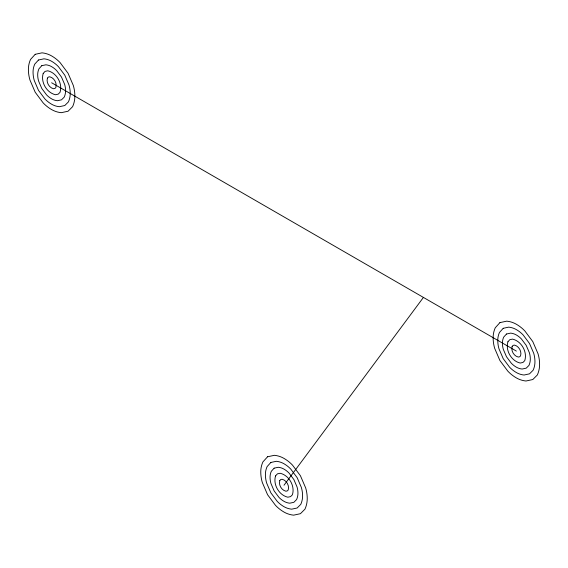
<?xml version="1.0" encoding="UTF-8"?>
<svg xmlns="http://www.w3.org/2000/svg" width="568" height="568" viewBox="0 0 568 568"><rect width="100%" height="100%" fill="white"/><g stroke="black" fill="none" stroke-linecap="round" stroke-linejoin="round"><path stroke-width="0.85" d="M284 485.235L423.423 297.419M51.638 82.765L516.362 351.081M43.196 73.45C40.498 82.076 46.668 92.754 55.486 94.735L58.206 94.153L60.023 92.328C62.856 83.645 56.693 72.803 47.783 70.794L45.064 71.383L43.196 73.45M47.414 78.107C46.072 82.424 49.153 87.763 53.562 88.75L54.926 88.459L55.834 87.55C57.247 83.205 54.166 77.788 49.714 76.779L48.351 77.078L47.414 78.107M275.558 475.913C272.867 484.54 279.03 495.225 287.848 497.206L290.575 496.617L292.392 494.799C295.218 486.109 289.062 475.267 280.152 473.265L277.425 473.847L275.558 475.913M279.783 480.571C278.434 484.887 281.515 490.227 285.924 491.221L287.287 490.922L288.196 490.014C289.609 485.668 286.528 480.251 282.076 479.25L280.713 479.541L279.783 480.571M507.92 341.759C505.229 350.385 511.399 361.07 520.217 363.051L522.936 362.462L524.754 360.644C527.58 351.954 521.424 341.112 512.514 339.11L509.794 339.692L507.92 341.759M512.144 346.416C510.795 350.733 513.877 356.072 518.286 357.066L519.649 356.768L520.558 355.859C521.971 351.514 518.896 346.097 514.438 345.096L513.074 345.387L512.144 346.416M35.209 54.308L30.53 59.47A23.977 23.977 0 0 0 28.4 69.353A37.552 37.552 0 0 0 29.955 80.045L35.209 92.25L43.154 102.9A37.552 37.552 0 0 0 51.638 109.596A23.977 23.977 0 0 0 61.259 112.691L68.068 111.229L72.612 106.677A25.461 25.461 0 0 0 74.87 96.184A37.552 37.552 0 0 0 73.315 85.484L68.068 73.279L60.123 62.629A37.552 37.552 0 0 0 51.638 55.934A23.977 23.977 0 0 0 42.011 52.838L35.209 54.308M38.489 60.002L34.755 64.127A19.184 19.184 0 0 0 33.05 72.037A30.04 30.04 0 0 0 34.293 80.592L38.489 90.355L44.851 98.875A30.04 30.04 0 0 0 51.638 104.235A19.184 19.184 0 0 0 59.335 106.706L64.78 105.534L68.416 101.892A20.37 20.37 0 0 0 70.226 93.5A30.04 30.04 0 0 0 68.984 84.944L64.78 75.175L58.426 66.662A30.04 30.04 0 0 0 51.638 61.301A19.184 19.184 0 0 0 43.935 58.823L38.489 60.002M41.776 65.689L38.972 68.785A14.385 14.385 0 0 0 37.694 74.72A22.528 22.528 0 0 0 38.631 81.139L41.776 88.459L46.548 94.849A22.528 22.528 0 0 0 51.638 98.867A14.385 14.385 0 0 0 57.411 100.721L61.493 99.84L64.219 97.114A15.272 15.272 0 0 0 65.576 90.816A22.528 22.528 0 0 0 64.645 84.398L61.493 77.078L56.729 70.688A22.528 22.528 0 0 0 51.638 66.669A14.385 14.385 0 0 0 45.859 64.809L41.776 65.689M267.571 456.771L262.899 461.933A23.977 23.977 0 0 0 260.762 471.816A37.552 37.552 0 0 0 262.317 482.516L267.571 494.721L275.515 505.371A37.552 37.552 0 0 0 284 512.066A23.977 23.977 0 0 0 293.628 515.162L300.429 513.692L304.973 509.141A25.461 25.461 0 0 0 307.238 498.647A37.552 37.552 0 0 0 305.683 487.955L300.429 475.75L292.484 465.1A37.552 37.552 0 0 0 284 458.404A23.977 23.977 0 0 0 274.372 455.309L267.571 456.771M270.858 462.466L267.116 466.591A19.184 19.184 0 0 0 265.412 474.5A30.04 30.04 0 0 0 266.655 483.056L270.858 492.825L277.212 501.338A30.04 30.04 0 0 0 284 506.699A19.184 19.184 0 0 0 291.696 509.176L297.142 507.998L300.777 504.363A20.37 20.37 0 0 0 302.588 495.963A30.04 30.04 0 0 0 301.345 487.408L297.142 477.645L290.788 469.125A30.04 30.04 0 0 0 284 463.765A19.184 19.184 0 0 0 276.304 461.294L270.858 462.466M274.138 468.16L271.341 471.255A14.385 14.385 0 0 0 270.056 477.184A22.528 22.528 0 0 0 270.993 483.602L274.138 490.922L278.909 497.312A22.528 22.528 0 0 0 284 501.331A14.385 14.385 0 0 0 289.772 503.191L293.862 502.311L296.581 499.577A15.272 15.272 0 0 0 297.944 493.28A22.528 22.528 0 0 0 297.007 486.861L293.862 479.541L289.091 473.151A22.528 22.528 0 0 0 284 469.132A14.385 14.385 0 0 0 278.228 467.279L274.138 468.16M499.932 322.617L495.26 327.779A23.977 23.977 0 0 0 493.13 337.662A37.552 37.552 0 0 0 494.685 348.361L499.932 360.566L507.877 371.209A37.552 37.552 0 0 0 516.362 377.912A23.977 23.977 0 0 0 525.989 381.007L532.791 379.538L537.335 374.986A25.461 25.461 0 0 0 539.6 364.493A37.552 37.552 0 0 0 538.045 353.793L532.791 341.588L524.846 330.945A37.552 37.552 0 0 0 516.362 324.25A23.977 23.977 0 0 0 506.741 321.154L499.932 322.617M503.22 328.311L499.478 332.436A19.184 19.184 0 0 0 497.774 340.346A30.04 30.04 0 0 0 499.016 348.901L503.22 358.664L509.574 367.184A30.04 30.04 0 0 0 516.362 372.544A19.184 19.184 0 0 0 524.065 375.022L529.511 373.843L533.139 370.208A20.37 20.37 0 0 0 534.95 361.809A30.04 30.04 0 0 0 533.707 353.253L529.511 343.491L523.149 334.971A30.04 30.04 0 0 0 516.362 329.61A19.184 19.184 0 0 0 508.665 327.14L503.22 328.311M506.507 334.005L503.702 337.101A14.385 14.385 0 0 0 502.424 343.029A22.528 22.528 0 0 0 503.355 349.448L506.507 356.768L511.271 363.158A22.528 22.528 0 0 0 516.362 367.176A14.385 14.385 0 0 0 522.141 369.037L526.224 368.156L528.95 365.423A15.272 15.272 0 0 0 530.306 359.125A22.528 22.528 0 0 0 529.369 352.707L526.224 345.387L521.452 338.997A22.528 22.528 0 0 0 516.362 334.978A14.385 14.385 0 0 0 510.589 333.125L506.507 334.005"/></g></svg>
